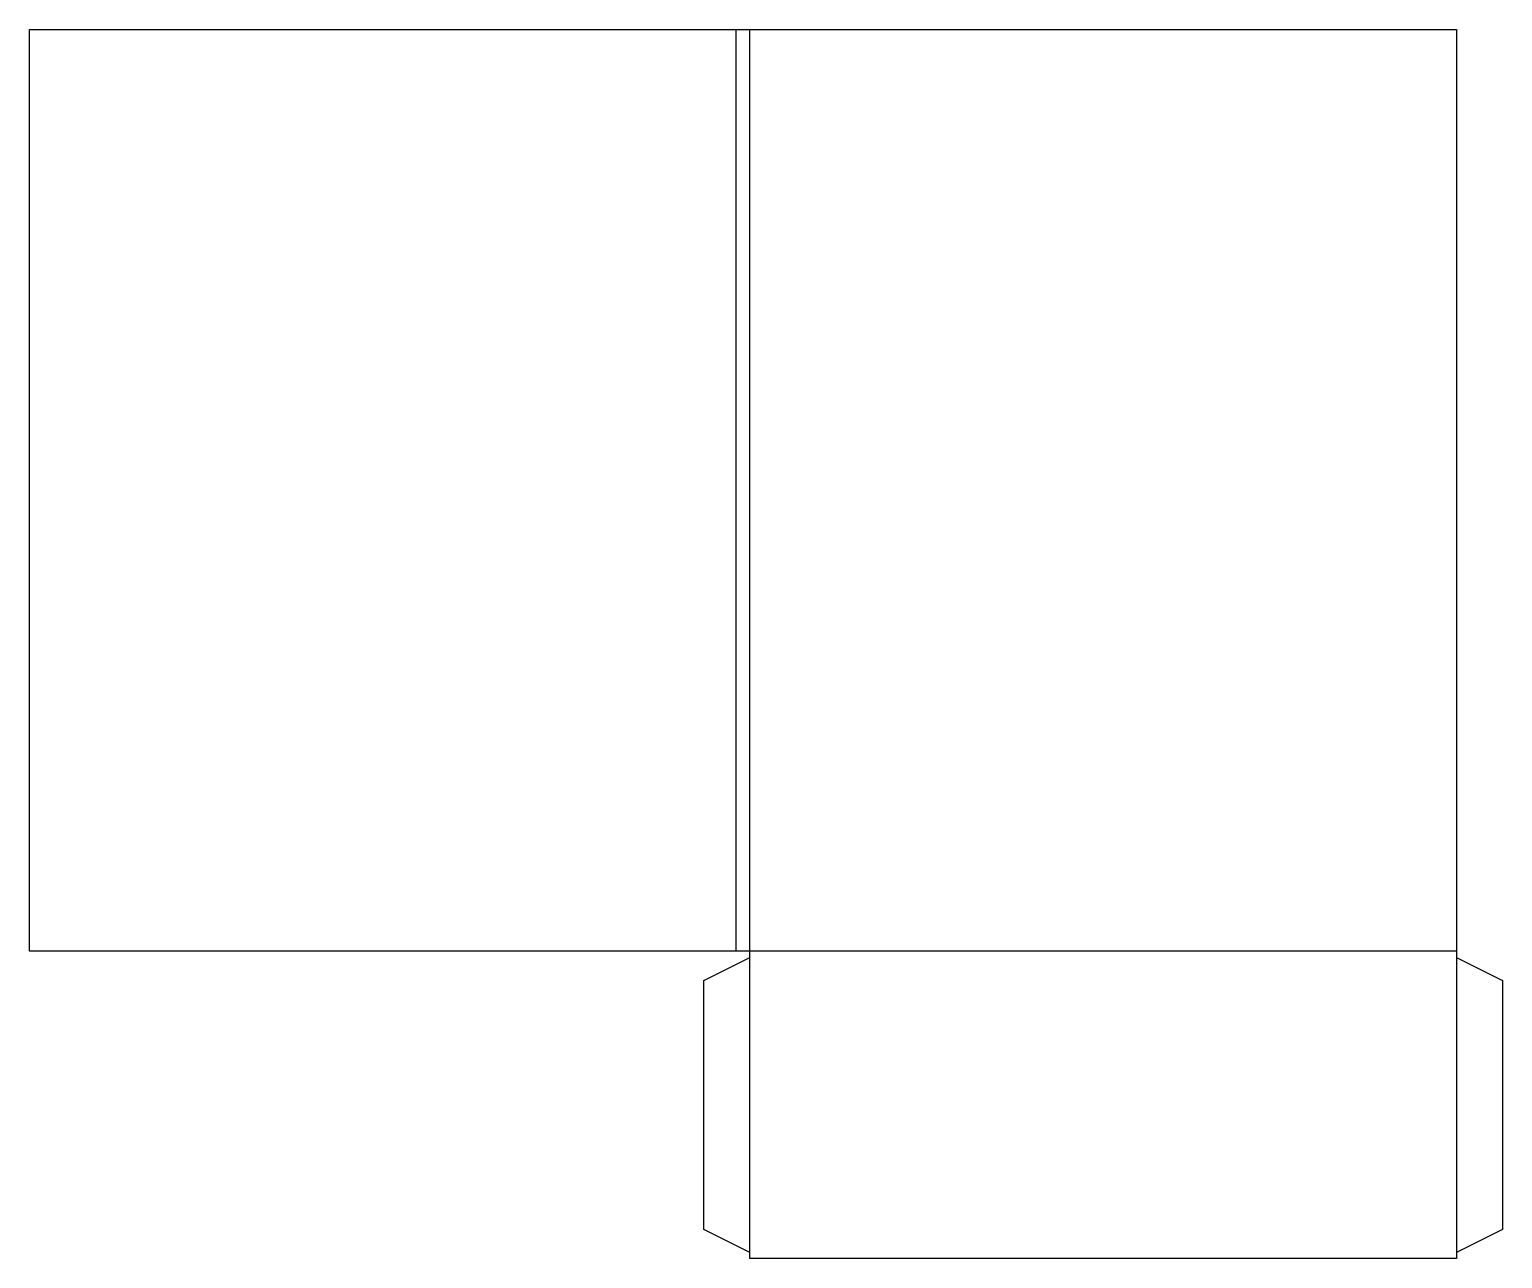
# Model space of a CAD drawing. Header units: millimetres. Extents: x 0 to 479, y 0 to 400.
import ezdxf

# ---------------------------------------------------------------- set-up
doc = ezdxf.new("R2010")
doc.units = ezdxf.units.MM
doc.layers.add('CREASE', color=5, linetype='CONTINUOUS')
doc.layers.add('CUT', color=1, linetype='CONTINUOUS')

msp = doc.modelspace()

# ---------------------------------------------------------------- linework, layer by layer
at = {"layer": 'CREASE'}
for p, q in [((230, 100), (230, 400)), ((234.45, 100), (234.45, 400)), ((464.45, 100), (234.45, 100)), ((234.45, 2), (234.45, 98)), ((464.45, 98), (464.45, 2))]:
    msp.add_line(p, q, dxfattribs=at)
at = {"layer": 'CUT'}
for p, q in [((0, 400), (230, 400)), ((0, 100), (0, 400)), ((230, 400), (234.45, 400)), ((234.45, 400), (464.45, 400)), ((464.45, 400), (464.45, 100)), ((230, 100), (0, 100)), ((219.45, 90.5), (234.45, 98)), ((234.45, 100), (230, 100)), ((234.45, 98), (234.45, 100)), ((464.45, 100), (464.45, 98)), ((464.45, 98), (479.45, 90.5)), ((219.45, 9.5), (219.45, 90.5)), ((479.45, 90.5), (479.45, 9.5)), ((234.45, 2), (219.45, 9.5)), ((479.45, 9.5), (464.45, 2)), ((234.45, 0), (234.45, 2)), ((464.45, 0), (234.45, 0)), ((464.45, 2), (464.45, 0))]:
    msp.add_line(p, q, dxfattribs=at)

doc.saveas('drawing.dxf')
